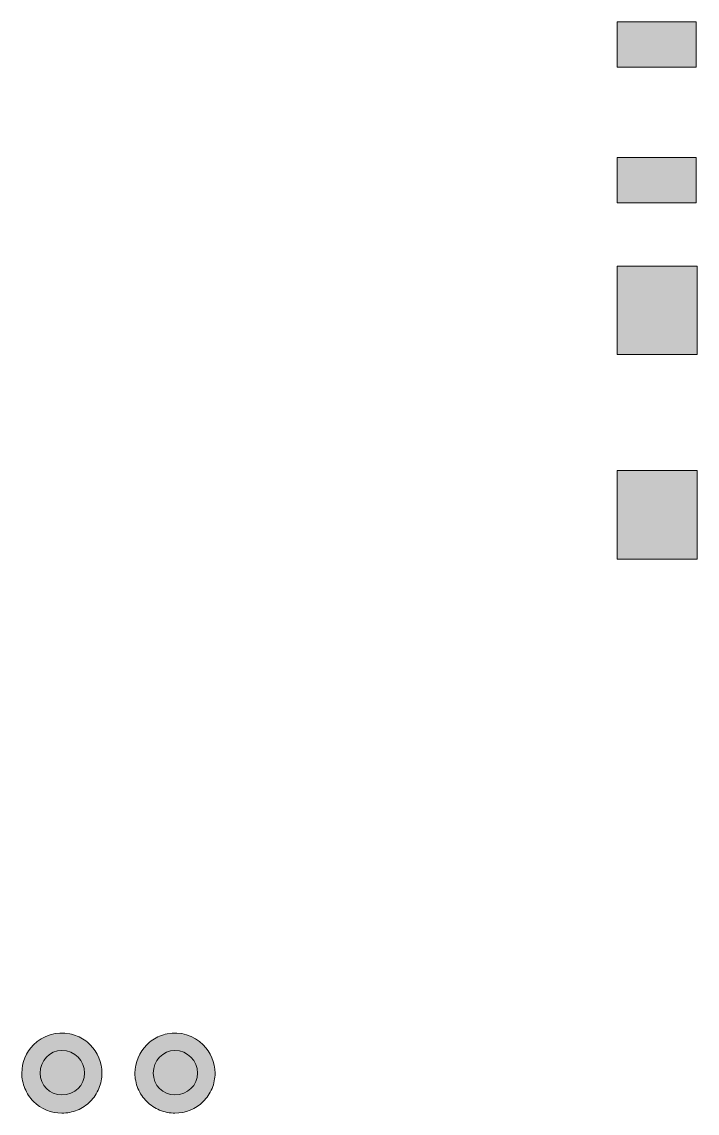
# Model space of a CAD drawing. Extents: x 146 to 361, y 242 to 614.
# Drawn here: x 306.7 to 349.7, y 446.5 to 516 of the extents above; entities that cross this region are included whole.
import ezdxf

# ---------------------------------------------------------------- set-up
doc = ezdxf.new("R2010")
doc.units = 0
doc.header["$MEASUREMENT"] = 0
doc.layers.add('Ebene 1', color=7, linetype='Continuous')

msp = doc.modelspace()

# ---------------------------------------------------------------- hatches: boundary and pattern name
at = {"layer": 'Ebene 1', "true_color": 0xffffff}
h = msp.add_hatch(color=7, dxfattribs=at)
h.dxf.hatch_style = 2
h.paths.add_polyline_path([(344.58, 513.11), (349.62, 513.11), (349.62, 515.99), (344.58, 515.99)])
h = msp.add_hatch(color=7, dxfattribs=at)
h.dxf.hatch_style = 2
h.paths.add_polyline_path([(344.58, 504.471), (349.62, 504.471), (349.62, 507.351), (344.58, 507.351)])
h = msp.add_hatch(color=7, dxfattribs=at)
h.dxf.hatch_style = 2
h.paths.add_polyline_path([(344.58, 494.81), (349.68, 494.81), (349.68, 500.45), (344.58, 500.45)])
h = msp.add_hatch(color=7, dxfattribs=at)
h.dxf.hatch_style = 2
h.paths.add_polyline_path([(344.58, 481.791), (349.68, 481.791), (349.68, 487.431), (344.58, 487.431)])
h = msp.add_hatch(color=7, dxfattribs=at)
h.dxf.hatch_style = 2
edge = h.paths.add_edge_path()
edge.add_spline(control_points=[(309.24, 446.54), (308.569, 446.54), (307.91, 446.81), (307.439, 447.29), (307.319, 447.4), (307.21, 447.53), (307.12, 447.67), (307.03, 447.81), (306.95, 447.96), (306.88, 448.12), (306.819, 448.27), (306.77, 448.43), (306.74, 448.59), (306.7, 448.76), (306.689, 448.92), (306.689, 449.09), (306.689, 449.76), (306.96, 450.42), (307.439, 450.89), (308.03, 451.49), (308.91, 451.76), (309.74, 451.59), (309.899, 451.56), (310.06, 451.51), (310.22, 451.45), (310.37, 451.38), (310.52, 451.3), (310.66, 451.21), (310.8, 451.12), (310.93, 451.01), (311.04, 450.89), (311.52, 450.42), (311.79, 449.76), (311.79, 449.09), (311.79, 448.92), (311.77, 448.76), (311.74, 448.59), (311.71, 448.43), (311.66, 448.27), (311.6, 448.12), (311.53, 447.96), (311.45, 447.81), (311.359, 447.67), (311.27, 447.53), (311.16, 447.4), (311.04, 447.29), (310.93, 447.17), (310.8, 447.06), (310.66, 446.97), (310.52, 446.88), (310.37, 446.8), (310.22, 446.73), (310.06, 446.67), (309.899, 446.62), (309.74, 446.59), (309.569, 446.56), (309.41, 446.54), (309.24, 446.54)], knot_values=[0, 0, 0, 0, 1, 1, 1, 2, 2, 2, 3, 3, 3, 4, 4, 4, 5, 5, 5, 6, 6, 6, 7, 7, 7, 8, 8, 8, 9, 9, 9, 10, 10, 10, 11, 11, 11, 12, 12, 12, 13, 13, 13, 14, 14, 14, 15, 15, 15, 16, 16, 16, 17, 17, 17, 18, 18, 18, 19, 19, 19, 19], degree=3, periodic=1)
h = msp.add_hatch(color=7, dxfattribs=at)
h.dxf.hatch_style = 2
edge = h.paths.add_edge_path()
edge.add_spline(control_points=[(316.439, 446.54), (316.27, 446.54), (316.109, 446.56), (315.939, 446.59), (315.78, 446.62), (315.62, 446.67), (315.46, 446.74), (315.31, 446.8), (315.16, 446.88), (315.02, 446.97), (314.88, 447.06), (314.75, 447.17), (314.64, 447.29), (314.52, 447.4), (314.41, 447.53), (314.319, 447.67), (314.229, 447.81), (314.149, 447.96), (314.08, 448.11), (314.02, 448.27), (313.97, 448.43), (313.939, 448.59), (313.899, 448.76), (313.89, 448.92), (313.89, 449.09), (313.89, 449.76), (314.16, 450.42), (314.64, 450.89), (314.75, 451.01), (314.88, 451.12), (315.02, 451.21), (315.16, 451.3), (315.31, 451.38), (315.46, 451.45), (315.62, 451.51), (315.78, 451.56), (315.939, 451.59), (316.77, 451.76), (317.649, 451.49), (318.24, 450.89), (318.72, 450.42), (318.99, 449.76), (318.99, 449.09), (318.99, 448.92), (318.979, 448.76), (318.939, 448.59), (318.91, 448.43), (318.859, 448.27), (318.8, 448.11), (318.729, 447.96), (318.649, 447.81), (318.56, 447.67), (318.47, 447.53), (318.359, 447.4), (318.24, 447.29), (317.77, 446.81), (317.109, 446.54), (316.439, 446.54)], knot_values=[0, 0, 0, 0, 1, 1, 1, 2, 2, 2, 3, 3, 3, 4, 4, 4, 5, 5, 5, 6, 6, 6, 7, 7, 7, 8, 8, 8, 9, 9, 9, 10, 10, 10, 11, 11, 11, 12, 12, 12, 13, 13, 13, 14, 14, 14, 15, 15, 15, 16, 16, 16, 17, 17, 17, 18, 18, 18, 19, 19, 19, 19], degree=3, periodic=1)

# ---------------------------------------------------------------- linework, layer by layer
at = {"layer": 'Ebene 1', "lineweight": 0}
for points in [[(344.58, 513.11), (349.62, 513.11), (349.62, 515.99), (344.58, 515.99), (344.58, 513.11)], [(344.58, 504.471), (349.62, 504.471), (349.62, 507.351), (344.58, 507.351), (344.58, 504.471)], [(344.58, 494.81), (349.68, 494.81), (349.68, 500.45), (344.58, 500.45), (344.58, 494.81)], [(344.58, 481.791), (349.68, 481.791), (349.68, 487.431), (344.58, 487.431), (344.58, 481.791)]]:
    msp.add_lwpolyline(points, dxfattribs=at)
for points, knots in [([(309.24, 446.54), (308.569, 446.54), (307.91, 446.81), (307.439, 447.29), (307.319, 447.4), (307.21, 447.53), (307.12, 447.67), (307.03, 447.81), (306.95, 447.96), (306.88, 448.12), (306.819, 448.27), (306.77, 448.43), (306.74, 448.59), (306.7, 448.76), (306.689, 448.92), (306.689, 449.09), (306.689, 449.76), (306.96, 450.42), (307.439, 450.89), (308.03, 451.49), (308.91, 451.76), (309.74, 451.59), (309.899, 451.56), (310.06, 451.51), (310.22, 451.45), (310.37, 451.38), (310.52, 451.3), (310.66, 451.21), (310.8, 451.12), (310.93, 451.01), (311.04, 450.89), (311.52, 450.42), (311.79, 449.76), (311.79, 449.09), (311.79, 448.92), (311.77, 448.76), (311.74, 448.59), (311.71, 448.43), (311.66, 448.27), (311.6, 448.12), (311.53, 447.96), (311.45, 447.81), (311.359, 447.67), (311.27, 447.53), (311.16, 447.4), (311.04, 447.29), (310.93, 447.17), (310.8, 447.06), (310.66, 446.97), (310.52, 446.88), (310.37, 446.8), (310.22, 446.73), (310.06, 446.67), (309.899, 446.62), (309.74, 446.59), (309.569, 446.56), (309.41, 446.54), (309.24, 446.54)], [0, 0, 0, 0, 1, 1, 1, 2, 2, 2, 3, 3, 3, 4, 4, 4, 5, 5, 5, 6, 6, 6, 7, 7, 7, 8, 8, 8, 9, 9, 9, 10, 10, 10, 11, 11, 11, 12, 12, 12, 13, 13, 13, 14, 14, 14, 15, 15, 15, 16, 16, 16, 17, 17, 17, 18, 18, 18, 19, 19, 19, 19]), ([(316.439, 446.54), (316.27, 446.54), (316.109, 446.56), (315.939, 446.59), (315.78, 446.62), (315.62, 446.67), (315.46, 446.74), (315.31, 446.8), (315.16, 446.88), (315.02, 446.97), (314.88, 447.06), (314.75, 447.17), (314.64, 447.29), (314.52, 447.4), (314.41, 447.53), (314.319, 447.67), (314.229, 447.81), (314.149, 447.96), (314.08, 448.11), (314.02, 448.27), (313.97, 448.43), (313.939, 448.59), (313.899, 448.76), (313.89, 448.92), (313.89, 449.09), (313.89, 449.76), (314.16, 450.42), (314.64, 450.89), (314.75, 451.01), (314.88, 451.12), (315.02, 451.21), (315.16, 451.3), (315.31, 451.38), (315.46, 451.45), (315.62, 451.51), (315.78, 451.56), (315.939, 451.59), (316.77, 451.76), (317.649, 451.49), (318.24, 450.89), (318.72, 450.42), (318.99, 449.76), (318.99, 449.09), (318.99, 448.92), (318.979, 448.76), (318.939, 448.59), (318.91, 448.43), (318.859, 448.27), (318.8, 448.11), (318.729, 447.96), (318.649, 447.81), (318.56, 447.67), (318.47, 447.53), (318.359, 447.4), (318.24, 447.29), (317.77, 446.81), (317.109, 446.54), (316.439, 446.54)], [0, 0, 0, 0, 1, 1, 1, 2, 2, 2, 3, 3, 3, 4, 4, 4, 5, 5, 5, 6, 6, 6, 7, 7, 7, 8, 8, 8, 9, 9, 9, 10, 10, 10, 11, 11, 11, 12, 12, 12, 13, 13, 13, 14, 14, 14, 15, 15, 15, 16, 16, 16, 17, 17, 17, 18, 18, 18, 19, 19, 19, 19]), ([(309.24, 450.531), (310.08, 450.531), (310.68, 449.871), (310.68, 449.091), (310.68, 448.311), (310.08, 447.711), (309.24, 447.711), (308.46, 447.711), (307.86, 448.311), (307.86, 449.091), (307.86, 449.871), (308.46, 450.531), (309.24, 450.531)], [0, 0, 0, 0, 1, 1, 1, 2, 2, 2, 3, 3, 3, 4, 4, 4, 4]), ([(316.44, 450.531), (317.22, 450.531), (317.88, 449.871), (317.88, 449.091), (317.88, 448.311), (317.22, 447.711), (316.44, 447.711), (315.66, 447.711), (315.06, 448.311), (315.06, 449.091), (315.06, 449.871), (315.66, 450.531), (316.44, 450.531)], [0, 0, 0, 0, 1, 1, 1, 2, 2, 2, 3, 3, 3, 4, 4, 4, 4])]:
    msp.add_open_spline(points, degree=3, knots=knots, dxfattribs=at)

doc.saveas('drawing.dxf')
